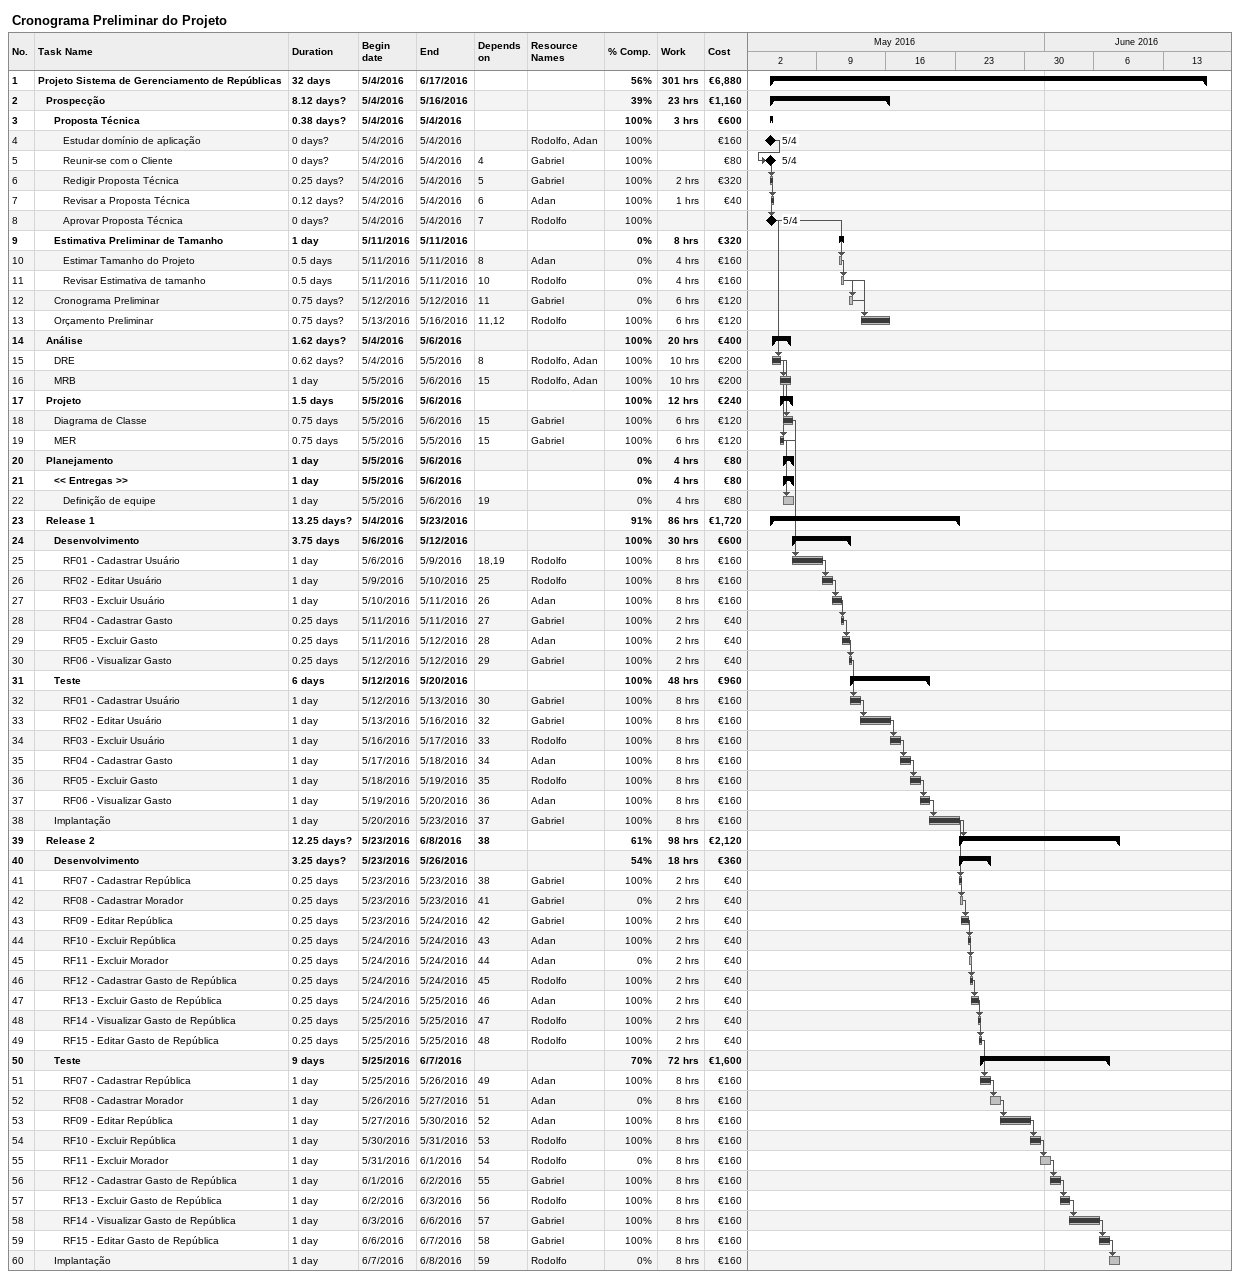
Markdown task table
Cronograma Preliminar do Projeto

| ID | Level | Task | Duration | Start | Finish | Predecessors | Resources | % complete | Work (h) | Cost (€) |
|---|---|---|---|---|---|---|---|---|---|---|
| 1 | 1 | **Projeto Sistema de Gerenciamento de Repúblicas** | 32d | 2016-05-04 | 2016-06-17 |  |  | 56 | 301 | 6880 |
| 2 | 2 | **Prospecção** | 8.12d? | 2016-05-04 | 2016-05-16 |  |  | 39 | 23 | 1160 |
| 3 | 3 | **Proposta Técnica** | 0.38d? | 2016-05-04 | 2016-05-04 |  |  | 100 | 3 | 600 |
| 4 | 4 | Estudar domínio de aplicação | 0d? | 2016-05-04 | 2016-05-04 |  | Rodolfo, Adan | 100 |  | 160 |
| 5 | 4 | Reunir-se com o Cliente | 0d? | 2016-05-04 | 2016-05-04 | 4 | Gabriel | 100 |  | 80 |
| 6 | 4 | Redigir Proposta Técnica | 0.25d? | 2016-05-04 | 2016-05-04 | 5 | Gabriel | 100 | 2 | 320 |
| 7 | 4 | Revisar a Proposta Técnica | 0.12d? | 2016-05-04 | 2016-05-04 | 6 | Adan | 100 | 1 | 40 |
| 8 | 4 | Aprovar Proposta Técnica | 0d? | 2016-05-04 | 2016-05-04 | 7 | Rodolfo | 100 |  |  |
| 9 | 3 | **Estimativa Preliminar de Tamanho** | 1d | 2016-05-11 | 2016-05-11 |  |  | 0 | 8 | 320 |
| 10 | 4 | Estimar Tamanho do Projeto | 0.5d | 2016-05-11 | 2016-05-11 | 8 | Adan | 0 | 4 | 160 |
| 11 | 4 | Revisar Estimativa de tamanho | 0.5d | 2016-05-11 | 2016-05-11 | 10 | Rodolfo | 0 | 4 | 160 |
| 12 | 3 | Cronograma Preliminar | 0.75d? | 2016-05-12 | 2016-05-12 | 11 | Gabriel | 0 | 6 | 120 |
| 13 | 3 | Orçamento Preliminar | 0.75d? | 2016-05-13 | 2016-05-16 | 11, 12 | Rodolfo | 100 | 6 | 120 |
| 14 | 2 | **Análise** | 1.62d? | 2016-05-04 | 2016-05-06 |  |  | 100 | 20 | 400 |
| 15 | 3 | DRE | 0.62d? | 2016-05-04 | 2016-05-05 | 8 | Rodolfo, Adan | 100 | 10 | 200 |
| 16 | 3 | MRB | 1d | 2016-05-05 | 2016-05-06 | 15 | Rodolfo, Adan | 100 | 10 | 200 |
| 17 | 2 | **Projeto** | 1.5d | 2016-05-05 | 2016-05-06 |  |  | 100 | 12 | 240 |
| 18 | 3 | Diagrama de Classe | 0.75d | 2016-05-05 | 2016-05-06 | 15 | Gabriel | 100 | 6 | 120 |
| 19 | 3 | MER | 0.75d | 2016-05-05 | 2016-05-05 | 15 | Gabriel | 100 | 6 | 120 |
| 20 | 2 | **Planejamento** | 1d | 2016-05-05 | 2016-05-06 |  |  | 0 | 4 | 80 |
| 21 | 3 | **<< Entregas >>** | 1d | 2016-05-05 | 2016-05-06 |  |  | 0 | 4 | 80 |
| 22 | 4 | Definição de equipe | 1d | 2016-05-05 | 2016-05-06 | 19 |  | 0 | 4 | 80 |
| 23 | 2 | **Release 1** | 13.25d? | 2016-05-04 | 2016-05-23 |  |  | 91 | 86 | 1720 |
| 24 | 3 | **Desenvolvimento** | 3.75d | 2016-05-06 | 2016-05-12 |  |  | 100 | 30 | 600 |
| 25 | 4 | RF01 - Cadastrar Usuário | 1d | 2016-05-06 | 2016-05-09 | 18, 19 | Rodolfo | 100 | 8 | 160 |
| 26 | 4 | RF02 - Editar Usuário | 1d | 2016-05-09 | 2016-05-10 | 25 | Rodolfo | 100 | 8 | 160 |
| 27 | 4 | RF03 - Excluir Usuário | 1d | 2016-05-10 | 2016-05-11 | 26 | Adan | 100 | 8 | 160 |
| 28 | 4 | RF04 - Cadastrar Gasto | 0.25d | 2016-05-11 | 2016-05-11 | 27 | Gabriel | 100 | 2 | 40 |
| 29 | 4 | RF05 - Excluir Gasto | 0.25d | 2016-05-11 | 2016-05-12 | 28 | Adan | 100 | 2 | 40 |
| 30 | 4 | RF06 - Visualizar Gasto | 0.25d | 2016-05-12 | 2016-05-12 | 29 | Gabriel | 100 | 2 | 40 |
| 31 | 3 | **Teste** | 6d | 2016-05-12 | 2016-05-20 |  |  | 100 | 48 | 960 |
| 32 | 4 | RF01 - Cadastrar Usuário | 1d | 2016-05-12 | 2016-05-13 | 30 | Gabriel | 100 | 8 | 160 |
| 33 | 4 | RF02 - Editar Usuário | 1d | 2016-05-13 | 2016-05-16 | 32 | Gabriel | 100 | 8 | 160 |
| 34 | 4 | RF03 - Excluir Usuário | 1d | 2016-05-16 | 2016-05-17 | 33 | Rodolfo | 100 | 8 | 160 |
| 35 | 4 | RF04 - Cadastrar Gasto | 1d | 2016-05-17 | 2016-05-18 | 34 | Adan | 100 | 8 | 160 |
| 36 | 4 | RF05 - Excluir Gasto | 1d | 2016-05-18 | 2016-05-19 | 35 | Rodolfo | 100 | 8 | 160 |
| 37 | 4 | RF06 - Visualizar Gasto | 1d | 2016-05-19 | 2016-05-20 | 36 | Adan | 100 | 8 | 160 |
| 38 | 3 | Implantação | 1d | 2016-05-20 | 2016-05-23 | 37 | Gabriel | 100 | 8 | 160 |
| 39 | 2 | **Release 2** | 12.25d? | 2016-05-23 | 2016-06-08 | 38 |  | 61 | 98 | 2120 |
| 40 | 3 | **Desenvolvimento** | 3.25d? | 2016-05-23 | 2016-05-26 |  |  | 54 | 18 | 360 |
| 41 | 4 | RF07 - Cadastrar República | 0.25d | 2016-05-23 | 2016-05-23 | 38 | Gabriel | 100 | 2 | 40 |
| 42 | 4 | RF08 - Cadastrar Morador | 0.25d | 2016-05-23 | 2016-05-23 | 41 | Gabriel | 0 | 2 | 40 |
| 43 | 4 | RF09 - Editar República | 0.25d | 2016-05-23 | 2016-05-24 | 42 | Gabriel | 100 | 2 | 40 |
| 44 | 4 | RF10 - Excluir República | 0.25d | 2016-05-24 | 2016-05-24 | 43 | Adan | 100 | 2 | 40 |
| 45 | 4 | RF11 - Excluir Morador | 0.25d | 2016-05-24 | 2016-05-24 | 44 | Adan | 0 | 2 | 40 |
| 46 | 4 | RF12 - Cadastrar Gasto de República | 0.25d | 2016-05-24 | 2016-05-24 | 45 | Rodolfo | 100 | 2 | 40 |
| 47 | 4 | RF13 - Excluir Gasto de República | 0.25d | 2016-05-24 | 2016-05-25 | 46 | Adan | 100 | 2 | 40 |
| 48 | 4 | RF14 - Visualizar Gasto de República | 0.25d | 2016-05-25 | 2016-05-25 | 47 | Rodolfo | 100 | 2 | 40 |
| 49 | 4 | RF15 - Editar Gasto de República | 0.25d | 2016-05-25 | 2016-05-25 | 48 | Rodolfo | 100 | 2 | 40 |
| 50 | 3 | **Teste** | 9d | 2016-05-25 | 2016-06-07 |  |  | 70 | 72 | 1600 |
| 51 | 4 | RF07 - Cadastrar República | 1d | 2016-05-25 | 2016-05-26 | 49 | Adan | 100 | 8 | 160 |
| 52 | 4 | RF08 - Cadastrar Morador | 1d | 2016-05-26 | 2016-05-27 | 51 | Adan | 0 | 8 | 160 |
| 53 | 4 | RF09 - Editar República | 1d | 2016-05-27 | 2016-05-30 | 52 | Adan | 100 | 8 | 160 |
| 54 | 4 | RF10 - Excluir República | 1d | 2016-05-30 | 2016-05-31 | 53 | Rodolfo | 100 | 8 | 160 |
| 55 | 4 | RF11 - Excluir Morador | 1d | 2016-05-31 | 2016-06-01 | 54 | Rodolfo | 0 | 8 | 160 |
| 56 | 4 | RF12 - Cadastrar Gasto de República | 1d | 2016-06-01 | 2016-06-02 | 55 | Gabriel | 100 | 8 | 160 |
| 57 | 4 | RF13 - Excluir Gasto de República | 1d | 2016-06-02 | 2016-06-03 | 56 | Rodolfo | 100 | 8 | 160 |
| 58 | 4 | RF14 - Visualizar Gasto de República | 1d | 2016-06-03 | 2016-06-06 | 57 | Gabriel | 100 | 8 | 160 |
| 59 | 4 | RF15 - Editar Gasto de República | 1d | 2016-06-06 | 2016-06-07 | 58 | Gabriel | 100 | 8 | 160 |
| 60 | 3 | Implantação | 1d | 2016-06-07 | 2016-06-08 | 59 | Rodolfo | 0 | 8 | 160 |
